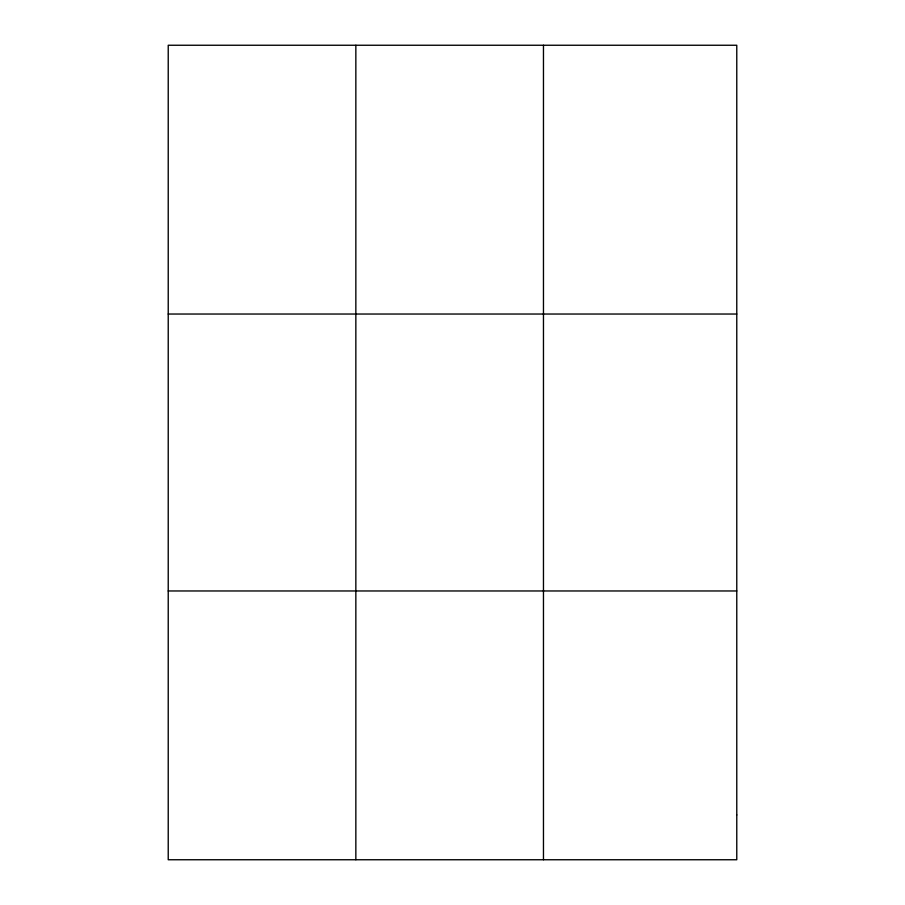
<?xml version="1.0" encoding="UTF-8"?>
<svg xmlns="http://www.w3.org/2000/svg" width="905" height="905" viewBox="0 0 905 905"><rect width="100%" height="100%" fill="white"/><g stroke="black" fill="none" stroke-linecap="round" stroke-linejoin="round"><path stroke-width="1.36" d="M355.846 45.25L355.846 859.75M543.464 45.25L543.464 859.75M168.228 314.035L736.772 314.035M168.228 590.965L736.772 590.965M736.772 814.952L736.772 859.75L168.228 859.75L168.228 45.25L736.772 45.25L736.772 814.952"/></g></svg>
